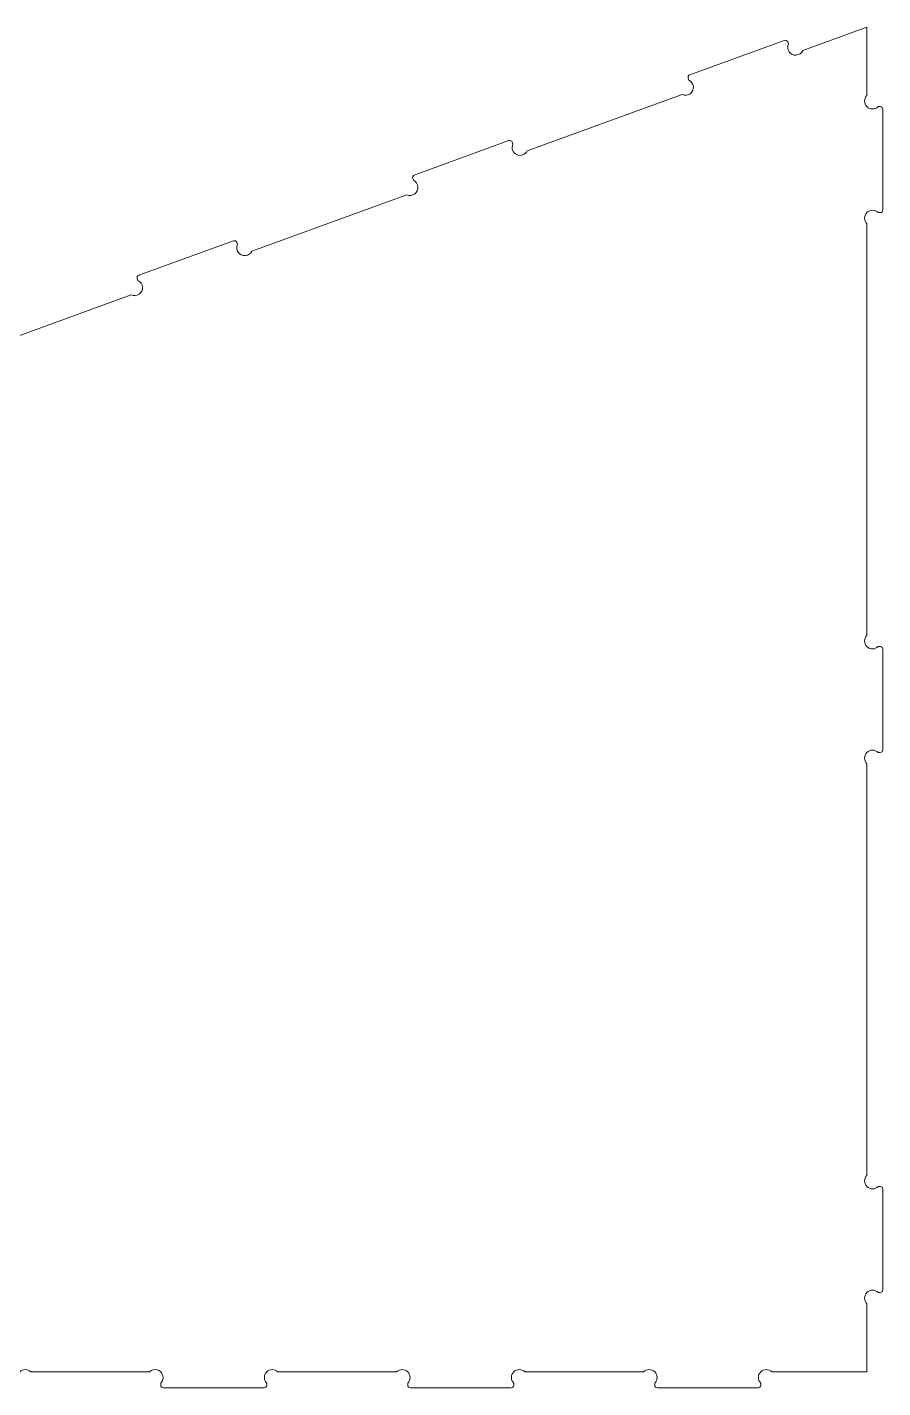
# Model space of a CAD drawing. Header units: millimetres. Extents: x 10 to 1438, y -669 to -10.
# Drawn here: x 379 to 702, y -524 to -10 of the extents above; entities that cross this region are included whole.
import ezdxf

# ---------------------------------------------------------------- set-up
doc = ezdxf.new("R2010")
doc.units = ezdxf.units.MM
doc.layers.add('Cut', color=7, linetype='Continuous', lineweight=0)

msp = doc.modelspace()

# ---------------------------------------------------------------- linework, layer by layer
at = {"layer": 'Cut'}
msp.add_lwpolyline([(359.74, -132.56), (418.19, -111.28, 1), (420.72, -105.85), (420.47, -105.13, -0.414214), (421.06, -103.85), (456.77, -90.86, -0.414213), (458.05, -91.45), (458.31, -92.16, 1), (463.75, -94.7), (522.2, -73.43, 1), (524.73, -67.99), (524.48, -67.28, -0.414214), (525.07, -66), (560.78, -53, -0.414214), (562.06, -53.6), (562.32, -54.31, 1), (567.76, -56.84), (626.21, -35.57, 1), (628.74, -30.13), (628.49, -29.42, -0.414214), (629.08, -28.14), (664.79, -15.14, -0.414214), (666.07, -15.74), (666.33, -16.45, 1), (671.77, -18.99), (695.97, -10.18), (695.97, -35.93, 1), (700.22, -40.18), (700.97, -40.18, -0.414214), (701.97, -41.18), (701.97, -79.18, -0.414214), (700.97, -80.18), (700.22, -80.18, 1), (695.97, -84.42), (695.97, -239.82, 1), (700.22, -244.06), (700.97, -244.06, -0.414214), (701.97, -245.06), (701.97, -283.06, -0.414214), (700.97, -284.06), (700.22, -284.06, 1), (695.97, -288.31), (695.97, -443.71, 1), (700.22, -447.95), (700.97, -447.95, -0.414214), (701.97, -448.95), (701.97, -486.95, -0.414214), (700.97, -487.95), (700.22, -487.95, 1), (695.97, -492.19), (695.97, -517.95), (660.12, -517.95, 1), (655.87, -522.19), (655.87, -522.95, -0.414214), (654.87, -523.95), (616.87, -523.95, -0.414214), (615.87, -522.95), (615.87, -522.19, 1), (611.63, -517.95), (566.85, -517.95, 1), (562.61, -522.19), (562.61, -522.95, -0.414214), (561.61, -523.95), (523.61, -523.95, -0.414214), (522.61, -522.95), (522.61, -522.19, 1), (518.36, -517.95), (473.58, -517.95, 1), (469.34, -522.19), (469.34, -522.95, -0.414214), (468.34, -523.95), (430.34, -523.95, -0.414214), (429.34, -522.95), (429.34, -522.19, 1), (425.1, -517.95), (380.32, -517.95, 1), (376.07, -522.19)], format="xyb", dxfattribs=at)

doc.saveas('drawing.dxf')
